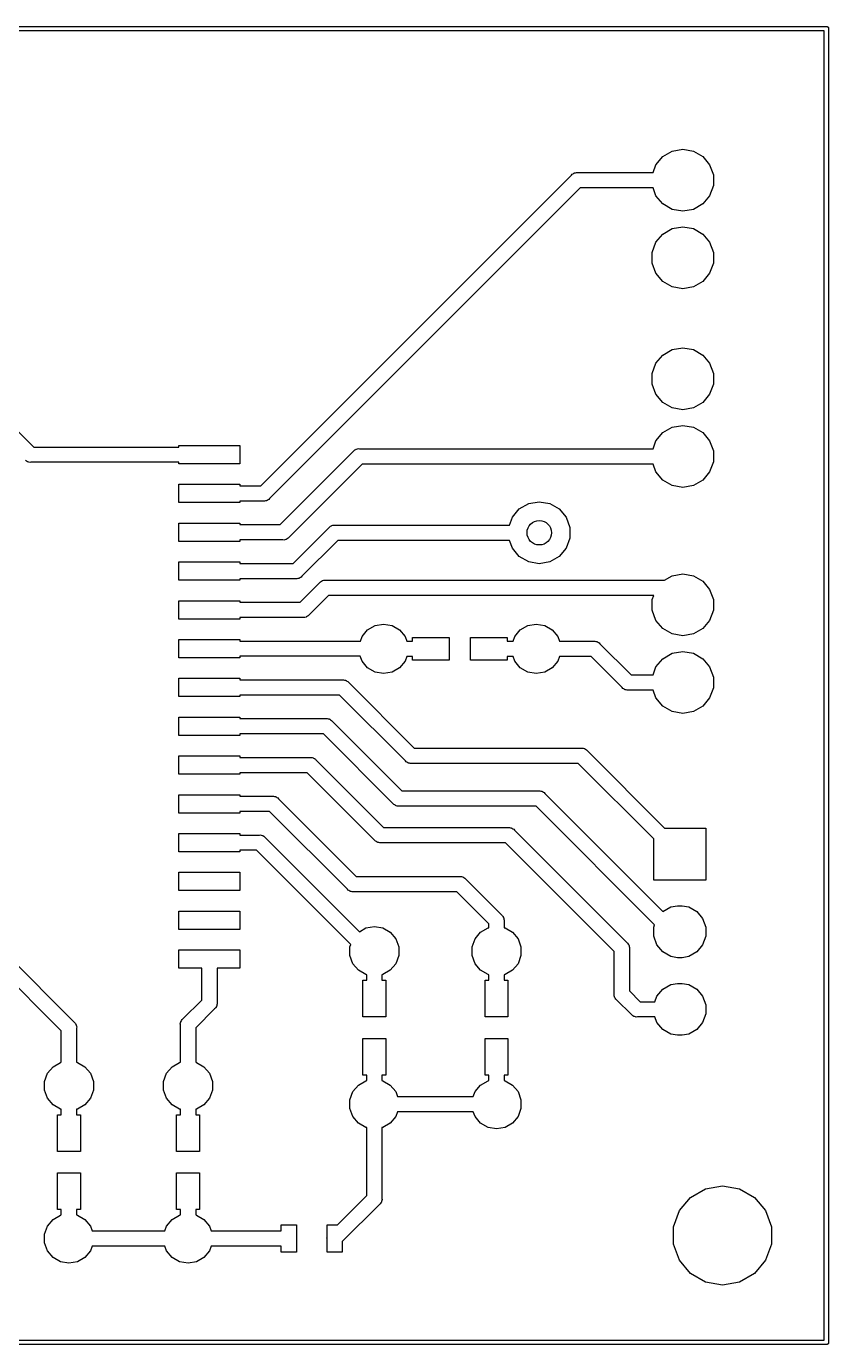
# Model space of a CAD drawing. Extents: x 89.9 to 146.1, y -94.1 to -50.9.
# Drawn here: x 119.81 to 146.07, y -94.08 to -50.92 of the extents above; entities that cross this region are included whole.
import ezdxf

# ---------------------------------------------------------------- set-up
doc = ezdxf.new("R2010")
doc.units = 0
doc.header["$MEASUREMENT"] = 0
doc.layers.add('BLACK', color=7, linetype='CONTINUOUS')

msp = doc.modelspace()

# ---------------------------------------------------------------- linework, layer by layer
at = {"layer": 'BLACK', "linetype": 'CONTINUOUS'}
for p, q in [((89.9934, -50.925), (146.007, -50.925)), ((145.925, -51.075), (90.075, -51.075)), ((145.925, -93.925), (145.925, -51.075)), ((146.007, -50.925), (146.013, -50.925)), ((146.007, -50.925), (146.007, -50.925)), ((146.013, -50.925), (146.019, -50.9273)), ((146.019, -50.9273), (146.026, -50.9284)), ((146.026, -50.9284), (146.032, -50.9318)), ((146.032, -50.9318), (146.038, -50.934)), ((146.038, -50.934), (146.043, -50.9383)), ((146.043, -50.9383), (146.049, -50.9417)), ((146.049, -50.9417), (146.053, -50.9468)), ((146.053, -50.9468), (146.058, -50.951)), ((146.058, -50.951), (146.062, -50.9568)), ((146.062, -50.9568), (146.066, -50.9619)), ((146.066, -50.9619), (146.068, -50.9682)), ((146.068, -50.9682), (146.072, -50.974)), ((146.072, -50.974), (146.073, -50.9805)), ((146.073, -50.9805), (146.075, -50.9868)), ((146.075, -50.9868), (146.075, -50.9934)), ((146.075, -50.9934), (146.075, -50.9934)), ((146.075, -50.9934), (146.075, -94.0066)), ((140.421, -55.4523), (140.647, -55.1821)), ((140.647, -55.1821), (140.953, -55.0058)), ((140.953, -55.0058), (141.3, -54.9446)), ((141.3, -54.9446), (141.647, -55.0058)), ((141.647, -55.0058), (141.953, -55.1821)), ((141.953, -55.1821), (142.179, -55.4523)), ((140.327, -55.71), (140.421, -55.4523)), ((142.179, -55.4523), (142.3, -55.7837)), ((127.481, -65.965), (137.656, -55.7909)), ((137.656, -55.7909), (137.677, -55.7655)), ((137.677, -55.7655), (137.706, -55.749)), ((137.706, -55.749), (137.733, -55.7299)), ((137.733, -55.7299), (137.744, -55.727)), ((137.744, -55.727), (137.753, -55.7215)), ((137.753, -55.7215), (137.786, -55.7157)), ((137.786, -55.7157), (137.818, -55.7071)), ((137.818, -55.7071), (137.851, -55.71)), ((137.851, -55.71), (140.327, -55.71)), ((142.3, -55.7837), (142.3, -56.1363)), ((111.784, -56.4309), (120.049, -64.695)), ((137.944, -56.21), (127.769, -66.3841)), ((140.327, -56.21), (137.944, -56.21)), ((140.421, -56.4677), (140.327, -56.21)), ((140.647, -56.7379), (140.421, -56.4677)), ((142.179, -56.4677), (141.953, -56.7379)), ((142.3, -56.1363), (142.179, -56.4677)), ((140.953, -56.9142), (140.647, -56.7379)), ((141.3, -56.9754), (140.953, -56.9142)), ((141.647, -56.9142), (141.3, -56.9754)), ((141.953, -56.7379), (141.647, -56.9142)), ((140.421, -57.9923), (140.647, -57.7221)), ((140.647, -57.7221), (140.953, -57.5458)), ((140.953, -57.5458), (141.3, -57.4846)), ((141.3, -57.4846), (141.647, -57.5458)), ((141.647, -57.5458), (141.953, -57.7221)), ((141.953, -57.7221), (142.179, -57.9923)), ((140.3, -58.3237), (140.421, -57.9923)), ((142.179, -57.9923), (142.3, -58.3237)), ((140.3, -58.6763), (140.3, -58.3237)), ((140.421, -59.0077), (140.3, -58.6763)), ((142.3, -58.6763), (142.179, -59.0077)), ((142.3, -58.3237), (142.3, -58.6763)), ((140.647, -59.2779), (140.421, -59.0077)), ((142.179, -59.0077), (141.953, -59.2779)), ((140.953, -59.4542), (140.647, -59.2779)), ((141.3, -59.5154), (140.953, -59.4542)), ((141.647, -59.4542), (141.3, -59.5154)), ((141.953, -59.2779), (141.647, -59.4542)), ((140.421, -61.9523), (140.647, -61.6821)), ((140.647, -61.6821), (140.953, -61.5058)), ((140.953, -61.5058), (141.3, -61.4446)), ((141.3, -61.4446), (141.647, -61.5058)), ((141.647, -61.5058), (141.953, -61.6821)), ((141.953, -61.6821), (142.179, -61.9523)), ((140.3, -62.2837), (140.421, -61.9523)), ((142.179, -61.9523), (142.3, -62.2837)), ((140.3, -62.6363), (140.3, -62.2837)), ((142.3, -62.2837), (142.3, -62.6363)), ((140.421, -62.9677), (140.3, -62.6363)), ((140.647, -63.2379), (140.421, -62.9677)), ((142.179, -62.9677), (141.953, -63.2379)), ((142.3, -62.6363), (142.179, -62.9677)), ((140.953, -63.4142), (140.647, -63.2379)), ((141.3, -63.4754), (140.953, -63.4142)), ((141.647, -63.4142), (141.3, -63.4754)), ((141.953, -63.2379), (141.647, -63.4142)), ((140.421, -64.4923), (140.647, -64.2221)), ((140.647, -64.2221), (140.953, -64.0458)), ((140.953, -64.0458), (141.3, -63.9846)), ((141.3, -63.9846), (141.647, -64.0458)), ((141.647, -64.0458), (141.953, -64.2221)), ((141.953, -64.2221), (142.179, -64.4923)), ((120.049, -64.695), (124.8, -64.695)), ((124.8, -64.695), (124.8, -64.645)), ((124.8, -64.645), (126.8, -64.645)), ((126.8, -64.645), (126.8, -65.245)), ((140.327, -64.75), (140.421, -64.4923)), ((142.179, -64.4923), (142.3, -64.8237)), ((119.811, -65.156), (119.782, -65.1395)), ((119.838, -65.1751), (119.811, -65.156)), ((128.111, -67.235), (130.516, -64.8309)), ((130.516, -64.8309), (130.537, -64.8055)), ((130.537, -64.8055), (130.566, -64.789)), ((130.566, -64.789), (130.593, -64.7699)), ((130.593, -64.7699), (130.604, -64.767)), ((130.604, -64.767), (130.613, -64.7615)), ((130.613, -64.7615), (130.646, -64.7557)), ((130.646, -64.7557), (130.678, -64.7471)), ((130.678, -64.7471), (130.711, -64.75)), ((130.711, -64.75), (140.327, -64.75)), ((142.3, -64.8237), (142.3, -65.1763)), ((119.849, -65.178), (119.838, -65.1751)), ((119.858, -65.1835), (119.849, -65.178)), ((119.891, -65.1893), (119.858, -65.1835)), ((119.923, -65.1979), (119.891, -65.1893)), ((119.956, -65.195), (119.923, -65.1979)), ((124.8, -65.195), (119.956, -65.195)), ((124.8, -65.245), (124.8, -65.195)), ((126.8, -65.245), (124.8, -65.245)), ((130.804, -65.25), (128.399, -67.6541)), ((140.327, -65.25), (130.804, -65.25)), ((140.421, -65.5077), (140.327, -65.25)), ((140.647, -65.7779), (140.421, -65.5077)), ((142.179, -65.5077), (141.953, -65.7779)), ((142.3, -65.1763), (142.179, -65.5077)), ((124.8, -66.515), (124.8, -65.915)), ((124.8, -65.915), (126.8, -65.915)), ((126.8, -65.915), (126.8, -65.965)), ((126.8, -65.965), (127.481, -65.965)), ((140.953, -65.9542), (140.647, -65.7779)), ((141.3, -66.0154), (140.953, -65.9542)), ((141.647, -65.9542), (141.3, -66.0154)), ((141.953, -65.7779), (141.647, -65.9542)), ((127.681, -66.448), (127.672, -66.4535)), ((127.692, -66.4451), (127.681, -66.448)), ((127.719, -66.4261), (127.692, -66.4451)), ((127.748, -66.4095), (127.719, -66.4261)), ((127.769, -66.3841), (127.748, -66.4095)), ((126.8, -66.515), (124.8, -66.515)), ((127.574, -66.465), (126.8, -66.465)), ((126.8, -66.465), (126.8, -66.515)), ((127.607, -66.4679), (127.574, -66.465)), ((127.639, -66.4593), (127.607, -66.4679)), ((127.672, -66.4535), (127.639, -66.4593)), ((135.721, -66.9923), (135.947, -66.7221)), ((135.947, -66.7221), (136.253, -66.5458)), ((136.253, -66.5458), (136.6, -66.4846)), ((136.6, -66.4846), (136.947, -66.5458)), ((136.947, -66.5458), (137.253, -66.7221)), ((137.253, -66.7221), (137.479, -66.9923)), ((124.8, -67.785), (124.8, -67.185)), ((124.8, -67.185), (126.8, -67.185)), ((126.8, -67.185), (126.8, -67.235)), ((126.8, -67.235), (128.111, -67.235)), ((129.716, -67.3309), (129.737, -67.3055)), ((129.737, -67.3055), (129.766, -67.289)), ((129.766, -67.289), (129.793, -67.2699)), ((129.793, -67.2699), (129.804, -67.267)), ((129.804, -67.267), (129.813, -67.2615)), ((129.813, -67.2615), (129.846, -67.2557)), ((129.846, -67.2557), (129.878, -67.2471)), ((129.878, -67.2471), (129.911, -67.25)), ((129.911, -67.25), (135.627, -67.25)), ((135.627, -67.25), (135.721, -66.9923)), ((137.479, -66.9923), (137.6, -67.3237)), ((128.204, -67.735), (126.8, -67.735)), ((126.8, -67.735), (126.8, -67.785)), ((128.237, -67.7379), (128.204, -67.735)), ((128.269, -67.7293), (128.237, -67.7379)), ((128.302, -67.7235), (128.269, -67.7293)), ((128.311, -67.718), (128.302, -67.7235)), ((128.322, -67.7151), (128.311, -67.718)), ((128.349, -67.696), (128.322, -67.7151)), ((128.378, -67.6795), (128.349, -67.696)), ((128.399, -67.6541), (128.378, -67.6795)), ((128.541, -68.505), (129.716, -67.3309)), ((137.6, -67.6763), (137.479, -68.0077)), ((137.6, -67.3237), (137.6, -67.6763)), ((126.8, -67.785), (124.8, -67.785)), ((130.004, -67.75), (128.829, -68.9241)), ((135.627, -67.75), (130.004, -67.75)), ((135.721, -68.0077), (135.627, -67.75)), ((135.947, -68.2779), (135.721, -68.0077)), ((137.479, -68.0077), (137.253, -68.2779)), ((124.8, -69.055), (124.8, -68.455)), ((124.8, -68.455), (126.8, -68.455)), ((126.8, -68.455), (126.8, -68.505)), ((126.8, -68.505), (128.541, -68.505)), ((136.253, -68.4542), (135.947, -68.2779)), ((136.6, -68.5154), (136.253, -68.4542)), ((136.947, -68.4542), (136.6, -68.5154)), ((137.253, -68.2779), (136.947, -68.4542)), ((128.634, -69.005), (126.8, -69.005)), ((126.8, -69.005), (126.8, -69.055)), ((128.667, -69.0079), (128.634, -69.005)), ((128.699, -68.9993), (128.667, -69.0079)), ((128.732, -68.9935), (128.699, -68.9993)), ((128.741, -68.988), (128.732, -68.9935)), ((128.752, -68.9851), (128.741, -68.988)), ((128.779, -68.966), (128.752, -68.9851)), ((128.808, -68.9495), (128.779, -68.966)), ((128.829, -68.9241), (128.808, -68.9495)), ((140.703, -69.05), (140.953, -68.9058)), ((140.953, -68.9058), (141.3, -68.8446)), ((141.3, -68.8446), (141.647, -68.9058)), ((141.647, -68.9058), (141.953, -69.0821)), ((126.8, -69.055), (124.8, -69.055)), ((128.771, -69.775), (129.416, -69.1309)), ((129.416, -69.1309), (129.437, -69.1055)), ((129.437, -69.1055), (129.466, -69.089)), ((129.466, -69.089), (129.493, -69.0699)), ((129.493, -69.0699), (129.504, -69.067)), ((129.504, -69.067), (129.513, -69.0615)), ((129.513, -69.0615), (129.546, -69.0557)), ((129.546, -69.0557), (129.578, -69.0471)), ((129.578, -69.0471), (129.611, -69.05)), ((129.611, -69.05), (140.703, -69.05)), ((141.953, -69.0821), (142.179, -69.3523)), ((142.179, -69.3523), (142.3, -69.6837)), ((124.8, -70.325), (124.8, -69.725)), ((124.8, -69.725), (126.8, -69.725)), ((126.8, -69.725), (126.8, -69.775)), ((126.8, -69.775), (128.771, -69.775)), ((129.704, -69.55), (129.059, -70.1941)), ((140.349, -69.55), (129.704, -69.55)), ((140.3, -69.6837), (140.349, -69.55)), ((140.3, -70.0363), (140.3, -69.6837)), ((142.3, -69.6837), (142.3, -70.0363)), ((126.8, -70.325), (124.8, -70.325)), ((128.864, -70.275), (126.8, -70.275)), ((126.8, -70.275), (126.8, -70.325)), ((128.897, -70.2779), (128.864, -70.275)), ((128.929, -70.2693), (128.897, -70.2779)), ((128.962, -70.2635), (128.929, -70.2693)), ((128.971, -70.258), (128.962, -70.2635)), ((128.982, -70.2551), (128.971, -70.258)), ((129.009, -70.236), (128.982, -70.2551)), ((129.038, -70.2195), (129.009, -70.236)), ((129.059, -70.1941), (129.038, -70.2195)), ((140.421, -70.3677), (140.3, -70.0363)), ((142.3, -70.0363), (142.179, -70.3677)), ((130.796, -70.8938), (130.978, -70.6777)), ((130.978, -70.6777), (131.222, -70.5366)), ((131.222, -70.5366), (131.5, -70.4877)), ((131.5, -70.4877), (131.778, -70.5366)), ((131.778, -70.5366), (132.022, -70.6777)), ((132.022, -70.6777), (132.204, -70.8938)), ((135.796, -70.8938), (135.978, -70.6777)), ((135.978, -70.6777), (136.222, -70.5366)), ((136.222, -70.5366), (136.5, -70.4877)), ((136.5, -70.4877), (136.778, -70.5366)), ((136.778, -70.5366), (137.022, -70.6777)), ((137.022, -70.6777), (137.204, -70.8938)), ((140.647, -70.6379), (140.421, -70.3677)), ((140.953, -70.8142), (140.647, -70.6379)), ((141.953, -70.6379), (141.647, -70.8142)), ((142.179, -70.3677), (141.953, -70.6379)), ((124.8, -71.595), (124.8, -70.995)), ((124.8, -70.995), (126.8, -70.995)), ((126.8, -70.995), (126.8, -71.045)), ((126.8, -71.045), (130.741, -71.045)), ((130.741, -71.045), (130.796, -70.8938)), ((132.204, -70.8938), (132.26, -71.05)), ((132.26, -71.05), (132.45, -71.05)), ((132.45, -71.05), (132.45, -70.925)), ((132.45, -70.925), (133.65, -70.925)), ((133.65, -70.925), (133.65, -71.675)), ((134.35, -71.675), (134.35, -70.925)), ((134.35, -70.925), (135.55, -70.925)), ((135.55, -70.925), (135.55, -71.05)), ((135.55, -71.05), (135.74, -71.05)), ((135.74, -71.05), (135.796, -70.8938)), ((137.204, -70.8938), (137.26, -71.05)), ((137.26, -71.05), (138.389, -71.05)), ((138.389, -71.05), (138.422, -71.0471)), ((138.422, -71.0471), (138.454, -71.0557)), ((138.454, -71.0557), (138.487, -71.0615)), ((138.487, -71.0615), (138.496, -71.067)), ((138.496, -71.067), (138.507, -71.0699)), ((138.507, -71.0699), (138.534, -71.0889)), ((138.534, -71.0889), (138.563, -71.1055)), ((138.563, -71.1055), (138.584, -71.1309)), ((138.584, -71.1309), (139.604, -72.15)), ((141.3, -70.8754), (140.953, -70.8142)), ((141.647, -70.8142), (141.3, -70.8754)), ((126.8, -71.595), (124.8, -71.595)), ((130.738, -71.545), (126.8, -71.545)), ((126.8, -71.545), (126.8, -71.595)), ((130.796, -71.7062), (130.738, -71.545)), ((132.26, -71.55), (132.204, -71.7062)), ((132.45, -71.55), (132.26, -71.55)), ((132.45, -71.675), (132.45, -71.55)), ((135.74, -71.55), (135.55, -71.55)), ((135.55, -71.55), (135.55, -71.675)), ((135.796, -71.7062), (135.74, -71.55)), ((137.26, -71.55), (137.204, -71.7062)), ((138.296, -71.55), (137.26, -71.55)), ((139.316, -72.5691), (138.296, -71.55)), ((140.421, -71.8923), (140.647, -71.6221)), ((140.647, -71.6221), (140.953, -71.4458)), ((140.953, -71.4458), (141.3, -71.3846)), ((141.3, -71.3846), (141.647, -71.4458)), ((141.647, -71.4458), (141.953, -71.6221)), ((141.953, -71.6221), (142.179, -71.8923)), ((130.978, -71.9223), (130.796, -71.7062)), ((131.222, -72.0634), (130.978, -71.9223)), ((132.022, -71.9223), (131.778, -72.0634)), ((132.204, -71.7062), (132.022, -71.9223)), ((133.65, -71.675), (132.45, -71.675)), ((135.55, -71.675), (134.35, -71.675)), ((135.978, -71.9223), (135.796, -71.7062)), ((136.222, -72.0634), (135.978, -71.9223)), ((137.022, -71.9223), (136.778, -72.0634)), ((137.204, -71.7062), (137.022, -71.9223)), ((140.327, -72.15), (140.421, -71.8923)), ((142.179, -71.8923), (142.3, -72.2237)), ((124.8, -72.865), (124.8, -72.265)), ((124.8, -72.265), (126.8, -72.265)), ((126.8, -72.265), (126.8, -72.315)), ((126.8, -72.315), (130.154, -72.315)), ((130.154, -72.315), (130.187, -72.3121)), ((130.187, -72.3121), (130.219, -72.3207)), ((130.219, -72.3207), (130.252, -72.3265)), ((130.252, -72.3265), (130.261, -72.332)), ((130.261, -72.332), (130.272, -72.3349)), ((130.272, -72.3349), (130.299, -72.3539)), ((130.299, -72.3539), (130.328, -72.3705)), ((130.328, -72.3705), (130.349, -72.3959)), ((130.349, -72.3959), (132.504, -74.55)), ((131.5, -72.1123), (131.222, -72.0634)), ((131.778, -72.0634), (131.5, -72.1123)), ((136.5, -72.1123), (136.222, -72.0634)), ((136.778, -72.0634), (136.5, -72.1123)), ((139.604, -72.15), (140.327, -72.15)), ((142.3, -72.2237), (142.3, -72.5763)), ((126.8, -72.865), (124.8, -72.865)), ((130.061, -72.815), (126.8, -72.815)), ((126.8, -72.815), (126.8, -72.865)), ((132.216, -74.9691), (130.061, -72.815)), ((139.337, -72.5945), (139.316, -72.5691)), ((139.366, -72.611), (139.337, -72.5945)), ((139.393, -72.6301), (139.366, -72.611)), ((139.404, -72.633), (139.393, -72.6301)), ((139.413, -72.6385), (139.404, -72.633)), ((139.446, -72.6443), (139.413, -72.6385)), ((139.478, -72.6529), (139.446, -72.6443)), ((139.511, -72.65), (139.478, -72.6529)), ((140.327, -72.65), (139.511, -72.65)), ((140.421, -72.9077), (140.327, -72.65)), ((140.647, -73.1779), (140.421, -72.9077)), ((142.179, -72.9077), (141.953, -73.1779)), ((142.3, -72.5763), (142.179, -72.9077)), ((140.953, -73.3542), (140.647, -73.1779)), ((141.3, -73.4154), (140.953, -73.3542)), ((141.647, -73.3542), (141.3, -73.4154)), ((141.953, -73.1779), (141.647, -73.3542)), ((124.8, -74.135), (124.8, -73.535)), ((124.8, -73.535), (126.8, -73.535)), ((126.8, -73.535), (126.8, -73.585)), ((126.8, -73.585), (129.624, -73.585)), ((129.624, -73.585), (129.657, -73.5821)), ((129.657, -73.5821), (129.689, -73.5907)), ((129.689, -73.5907), (129.722, -73.5965)), ((129.722, -73.5965), (129.731, -73.602)), ((129.731, -73.602), (129.742, -73.6049)), ((129.742, -73.6049), (129.769, -73.6239)), ((129.769, -73.6239), (129.798, -73.6405)), ((129.798, -73.6405), (129.819, -73.6659)), ((129.819, -73.6659), (132.104, -75.95)), ((126.8, -74.135), (124.8, -74.135)), ((129.531, -74.085), (126.8, -74.085)), ((126.8, -74.085), (126.8, -74.135)), ((131.816, -76.3691), (129.531, -74.085)), ((132.504, -74.55), (137.969, -74.55)), ((137.969, -74.55), (138.002, -74.5471)), ((138.002, -74.5471), (138.034, -74.5557)), ((138.034, -74.5557), (138.067, -74.5615)), ((138.067, -74.5615), (138.076, -74.567)), ((138.076, -74.567), (138.087, -74.5699)), ((138.087, -74.5699), (138.114, -74.5889)), ((138.114, -74.5889), (138.143, -74.6055)), ((138.143, -74.6055), (138.164, -74.6309)), ((138.164, -74.6309), (140.704, -77.17)), ((124.8, -75.405), (124.8, -74.805)), ((124.8, -74.805), (126.8, -74.805)), ((126.8, -74.805), (126.8, -74.855)), ((126.8, -74.855), (129.094, -74.855)), ((129.094, -74.855), (129.127, -74.8521)), ((129.127, -74.8521), (129.159, -74.8607)), ((129.159, -74.8607), (129.192, -74.8665)), ((129.192, -74.8665), (129.201, -74.872)), ((129.201, -74.872), (129.212, -74.8749)), ((129.212, -74.8749), (129.239, -74.8939)), ((129.239, -74.8939), (129.268, -74.9105)), ((129.268, -74.9105), (129.289, -74.9359)), ((129.289, -74.9359), (131.504, -77.15)), ((132.237, -74.9945), (132.216, -74.9691)), ((132.266, -75.011), (132.237, -74.9945)), ((132.293, -75.0301), (132.266, -75.011)), ((132.304, -75.033), (132.293, -75.0301)), ((132.313, -75.0385), (132.304, -75.033)), ((132.346, -75.0443), (132.313, -75.0385)), ((132.378, -75.0529), (132.346, -75.0443)), ((132.411, -75.05), (132.378, -75.0529)), ((137.876, -75.05), (132.411, -75.05)), ((140.35, -77.5236), (137.876, -75.05)), ((126.8, -75.405), (124.8, -75.405)), ((129.001, -75.355), (126.8, -75.355)), ((126.8, -75.355), (126.8, -75.405)), ((131.216, -77.5691), (129.001, -75.355)), ((124.8, -76.675), (124.8, -76.075)), ((124.8, -76.075), (126.8, -76.075)), ((126.8, -76.075), (126.8, -76.125)), ((126.8, -76.125), (127.864, -76.125)), ((127.864, -76.125), (127.897, -76.1221)), ((127.897, -76.1221), (127.929, -76.1307)), ((127.929, -76.1307), (127.962, -76.1365)), ((127.962, -76.1365), (127.971, -76.142)), ((127.971, -76.142), (127.982, -76.1449)), ((127.982, -76.1449), (128.009, -76.1639)), ((128.009, -76.1639), (128.038, -76.1805)), ((128.038, -76.1805), (128.059, -76.2059)), ((128.059, -76.2059), (130.604, -78.75)), ((131.837, -76.3945), (131.816, -76.3691)), ((132.104, -75.95), (136.589, -75.95)), ((136.589, -75.95), (136.622, -75.9471)), ((136.622, -75.9471), (136.654, -75.9557)), ((136.654, -75.9557), (136.687, -75.9615)), ((136.687, -75.9615), (136.696, -75.967)), ((136.696, -75.967), (136.707, -75.9699)), ((136.707, -75.9699), (136.734, -75.989)), ((136.734, -75.989), (136.763, -76.0055)), ((136.763, -76.0055), (136.784, -76.0309)), ((136.784, -76.0309), (140.65, -79.8962)), ((126.8, -76.675), (124.8, -76.675)), ((127.771, -76.625), (126.8, -76.625)), ((126.8, -76.625), (126.8, -76.675)), ((130.316, -79.1691), (127.771, -76.625)), ((131.866, -76.411), (131.837, -76.3945)), ((131.893, -76.4301), (131.866, -76.411)), ((131.904, -76.433), (131.893, -76.4301)), ((131.913, -76.4385), (131.904, -76.433)), ((131.946, -76.4443), (131.913, -76.4385)), ((131.978, -76.4529), (131.946, -76.4443)), ((132.011, -76.45), (131.978, -76.4529)), ((136.496, -76.45), (132.011, -76.45)), ((140.378, -80.332), (136.496, -76.45)), ((131.504, -77.15), (135.589, -77.15)), ((135.589, -77.15), (135.622, -77.1471)), ((135.622, -77.1471), (135.654, -77.1557)), ((135.654, -77.1557), (135.687, -77.1615)), ((135.687, -77.1615), (135.696, -77.167)), ((135.696, -77.167), (135.707, -77.1699)), ((135.707, -77.1699), (135.734, -77.1889)), ((135.734, -77.1889), (135.763, -77.2055)), ((135.763, -77.2055), (135.784, -77.2309)), ((135.784, -77.2309), (139.469, -80.9155)), ((140.704, -77.17), (142.05, -77.17)), ((142.05, -77.17), (142.05, -78.87)), ((124.8, -77.945), (124.8, -77.345)), ((124.8, -77.345), (126.8, -77.345)), ((126.8, -77.345), (126.8, -77.395)), ((126.8, -77.395), (127.434, -77.395)), ((127.434, -77.395), (127.467, -77.3921)), ((127.467, -77.3921), (127.499, -77.4007)), ((127.499, -77.4007), (127.532, -77.4065)), ((127.532, -77.4065), (127.541, -77.412)), ((127.541, -77.412), (127.552, -77.4149)), ((127.552, -77.4149), (127.579, -77.4339)), ((127.579, -77.4339), (127.608, -77.4505)), ((127.608, -77.4505), (127.629, -77.4759)), ((127.629, -77.4759), (130.712, -80.5582)), ((131.237, -77.5945), (131.216, -77.5691)), ((131.266, -77.611), (131.237, -77.5945)), ((131.293, -77.6301), (131.266, -77.611)), ((131.304, -77.633), (131.293, -77.6301)), ((131.313, -77.6385), (131.304, -77.633)), ((131.346, -77.6443), (131.313, -77.6385)), ((131.378, -77.6529), (131.346, -77.6443)), ((131.411, -77.65), (131.378, -77.6529)), ((135.496, -77.65), (131.411, -77.65)), ((139.05, -81.2036), (135.496, -77.65)), ((140.35, -78.87), (140.35, -77.5236)), ((126.8, -77.945), (124.8, -77.945)), ((127.341, -77.895), (126.8, -77.895)), ((126.8, -77.895), (126.8, -77.945)), ((130.428, -80.9817), (127.341, -77.895)), ((124.8, -79.215), (124.8, -78.615)), ((124.8, -78.615), (126.8, -78.615)), ((126.8, -78.615), (126.8, -79.215)), ((130.604, -78.75), (133.989, -78.75)), ((133.989, -78.75), (134.022, -78.7471)), ((134.022, -78.7471), (134.054, -78.7557)), ((134.054, -78.7557), (134.087, -78.7615)), ((134.087, -78.7615), (134.096, -78.767)), ((134.096, -78.767), (134.107, -78.7699)), ((134.107, -78.7699), (134.134, -78.7889)), ((134.134, -78.7889), (134.163, -78.8055)), ((134.163, -78.8055), (134.184, -78.8309)), ((134.184, -78.8309), (135.369, -80.0155)), ((142.05, -78.87), (140.35, -78.87)), ((126.8, -79.215), (124.8, -79.215)), ((130.337, -79.1945), (130.316, -79.1691)), ((130.366, -79.211), (130.337, -79.1945)), ((130.393, -79.2301), (130.366, -79.211)), ((130.404, -79.233), (130.393, -79.2301)), ((130.413, -79.2385), (130.404, -79.233)), ((130.446, -79.2443), (130.413, -79.2385)), ((130.478, -79.2529), (130.446, -79.2443)), ((130.511, -79.25), (130.478, -79.2529)), ((133.896, -79.25), (130.511, -79.25)), ((134.95, -80.3036), (133.896, -79.25)), ((140.65, -79.8962), (140.905, -79.7489)), ((140.905, -79.7489), (141.126, -79.71)), ((141.126, -79.71), (141.274, -79.71)), ((141.274, -79.71), (141.495, -79.7489)), ((141.495, -79.7489), (141.755, -79.8988)), ((124.8, -80.485), (124.8, -79.885)), ((124.8, -79.885), (126.8, -79.885)), ((126.8, -79.885), (126.8, -80.485)), ((135.369, -80.0155), (135.394, -80.0368)), ((135.394, -80.0368), (135.411, -80.0655)), ((135.411, -80.0655), (135.43, -80.0927)), ((135.43, -80.0927), (135.433, -80.1035)), ((135.433, -80.1035), (135.439, -80.1132)), ((135.439, -80.1132), (135.444, -80.1458)), ((135.444, -80.1458), (135.453, -80.1779)), ((135.453, -80.1779), (135.45, -80.2109)), ((135.45, -80.2109), (135.45, -80.4317)), ((141.755, -79.8988), (141.947, -80.1284)), ((141.947, -80.1284), (142.05, -80.4101)), ((126.8, -80.485), (124.8, -80.485)), ((130.712, -80.5582), (130.922, -80.4366)), ((130.922, -80.4366), (131.2, -80.3877)), ((131.2, -80.3877), (131.478, -80.4366)), ((131.478, -80.4366), (131.722, -80.5777)), ((131.722, -80.5777), (131.904, -80.7938)), ((134.496, -80.7938), (134.678, -80.5777)), ((134.678, -80.5777), (134.922, -80.4366)), ((134.922, -80.4366), (134.95, -80.4317)), ((134.95, -80.4317), (134.95, -80.3036)), ((135.45, -80.4317), (135.478, -80.4366)), ((135.478, -80.4366), (135.722, -80.5777)), ((135.722, -80.5777), (135.904, -80.7938)), ((140.35, -80.4101), (140.378, -80.332)), ((140.35, -80.7099), (140.35, -80.4101)), ((142.05, -80.4101), (142.05, -80.7099)), ((130.4, -81.0589), (130.428, -80.9817)), ((130.4, -81.3411), (130.4, -81.0589)), ((131.904, -80.7938), (132, -81.0589)), ((132, -81.0589), (132, -81.3411)), ((134.4, -81.0589), (134.496, -80.7938)), ((134.4, -81.3411), (134.4, -81.0589)), ((135.904, -80.7938), (136, -81.0589)), ((136, -81.0589), (136, -81.3411)), ((139.469, -80.9155), (139.494, -80.9368)), ((139.494, -80.9368), (139.511, -80.9655)), ((139.511, -80.9655), (139.53, -80.9927)), ((139.53, -80.9927), (139.533, -81.0035)), ((139.533, -81.0035), (139.539, -81.0132)), ((139.539, -81.0132), (139.544, -81.0458)), ((139.544, -81.0458), (139.553, -81.0779)), ((139.553, -81.0779), (139.55, -81.1109)), ((139.55, -81.1109), (139.55, -82.4964)), ((140.453, -80.9916), (140.35, -80.7099)), ((140.645, -81.2212), (140.453, -80.9916)), ((141.947, -80.9916), (141.755, -81.2212)), ((142.05, -80.7099), (141.947, -80.9916)), ((119.139, -81.2859), (121.369, -83.5155)), ((124.8, -81.755), (124.8, -81.155)), ((124.8, -81.155), (126.8, -81.155)), ((126.8, -81.155), (126.8, -81.755)), ((130.496, -81.6062), (130.4, -81.3411)), ((132, -81.3411), (131.904, -81.6062)), ((134.496, -81.6062), (134.4, -81.3411)), ((136, -81.3411), (135.904, -81.6062)), ((139.05, -82.5891), (139.05, -81.2036)), ((140.905, -81.3711), (140.645, -81.2212)), ((141.126, -81.41), (140.905, -81.3711)), ((141.274, -81.41), (141.126, -81.41)), ((141.495, -81.3711), (141.274, -81.41)), ((141.755, -81.2212), (141.495, -81.3711)), ((120.95, -83.8036), (118.851, -81.705)), ((125.55, -81.755), (124.8, -81.755)), ((125.55, -82.7964), (125.55, -81.755)), ((126.8, -81.755), (126.05, -81.755)), ((126.05, -81.755), (126.05, -82.8891)), ((130.678, -81.8223), (130.496, -81.6062)), ((130.922, -81.9634), (130.678, -81.8223)), ((130.95, -81.9683), (130.922, -81.9634)), ((130.95, -82.15), (130.95, -81.9683)), ((131.478, -81.9634), (131.45, -81.9683)), ((131.45, -81.9683), (131.45, -82.15)), ((131.722, -81.8223), (131.478, -81.9634)), ((131.904, -81.6062), (131.722, -81.8223)), ((134.678, -81.8223), (134.496, -81.6062)), ((134.922, -81.9634), (134.678, -81.8223)), ((134.95, -81.9683), (134.922, -81.9634)), ((134.95, -82.15), (134.95, -81.9683)), ((135.478, -81.9634), (135.45, -81.9683)), ((135.45, -81.9683), (135.45, -82.15)), ((135.722, -81.8223), (135.478, -81.9634)), ((135.904, -81.6062), (135.722, -81.8223)), ((130.825, -83.35), (130.825, -82.15)), ((130.825, -82.15), (130.95, -82.15)), ((131.45, -82.15), (131.575, -82.15)), ((131.575, -82.15), (131.575, -83.35)), ((134.825, -83.35), (134.825, -82.15)), ((134.825, -82.15), (134.95, -82.15)), ((135.45, -82.15), (135.575, -82.15)), ((135.575, -82.15), (135.575, -83.35)), ((140.645, -82.4388), (140.905, -82.2889)), ((140.905, -82.2889), (141.126, -82.25)), ((141.126, -82.25), (141.274, -82.25)), ((141.274, -82.25), (141.495, -82.2889)), ((141.495, -82.2889), (141.755, -82.4388)), ((124.931, -83.4155), (125.55, -82.7964)), ((139.047, -82.6221), (139.05, -82.5891)), ((139.056, -82.6542), (139.047, -82.6221)), ((139.061, -82.6868), (139.056, -82.6542)), ((139.067, -82.6965), (139.061, -82.6868)), ((139.07, -82.7073), (139.067, -82.6965)), ((139.089, -82.7345), (139.07, -82.7073)), ((139.106, -82.7632), (139.089, -82.7345)), ((139.131, -82.7845), (139.106, -82.7632)), ((139.616, -83.2691), (139.131, -82.7845)), ((139.55, -82.4964), (139.904, -82.85)), ((140.386, -82.85), (140.453, -82.6684)), ((140.453, -82.6684), (140.645, -82.4388)), ((141.755, -82.4388), (141.947, -82.6684)), ((141.947, -82.6684), (142.05, -82.9501)), ((125.969, -83.0845), (125.35, -83.7036)), ((125.994, -83.0632), (125.969, -83.0845)), ((126.011, -83.0345), (125.994, -83.0632)), ((126.03, -83.0073), (126.011, -83.0345)), ((126.033, -82.9965), (126.03, -83.0073)), ((126.039, -82.9868), (126.033, -82.9965)), ((126.044, -82.9542), (126.039, -82.9868)), ((126.053, -82.9221), (126.044, -82.9542)), ((126.05, -82.8891), (126.053, -82.9221)), ((139.637, -83.2945), (139.616, -83.2691)), ((139.904, -82.85), (140.386, -82.85)), ((142.05, -83.2499), (141.947, -83.5316)), ((142.05, -82.9501), (142.05, -83.2499)), ((121.369, -83.5155), (121.394, -83.5368)), ((121.394, -83.5368), (121.411, -83.5655)), ((121.411, -83.5655), (121.43, -83.5927)), ((121.43, -83.5927), (121.433, -83.6035)), ((121.433, -83.6035), (121.439, -83.6132)), ((121.439, -83.6132), (121.444, -83.6458)), ((121.444, -83.6458), (121.453, -83.6779)), ((121.453, -83.6779), (121.45, -83.7109)), ((121.45, -83.7109), (121.45, -84.8317)), ((124.847, -83.5779), (124.856, -83.5458)), ((124.85, -83.6109), (124.847, -83.5779)), ((124.85, -84.8317), (124.85, -83.6109)), ((124.856, -83.5458), (124.861, -83.5132)), ((124.861, -83.5132), (124.867, -83.5035)), ((124.867, -83.5035), (124.87, -83.4927)), ((124.87, -83.4927), (124.889, -83.4655)), ((124.889, -83.4655), (124.906, -83.4368)), ((124.906, -83.4368), (124.931, -83.4155)), ((125.35, -83.7036), (125.35, -84.8317)), ((131.575, -83.35), (130.825, -83.35)), ((135.575, -83.35), (134.825, -83.35)), ((139.666, -83.311), (139.637, -83.2945)), ((139.693, -83.3301), (139.666, -83.311)), ((139.704, -83.333), (139.693, -83.3301)), ((139.713, -83.3385), (139.704, -83.333)), ((139.746, -83.3443), (139.713, -83.3385)), ((139.778, -83.3529), (139.746, -83.3443)), ((139.811, -83.35), (139.778, -83.3529)), ((140.386, -83.35), (139.811, -83.35)), ((140.453, -83.5316), (140.386, -83.35)), ((140.645, -83.7612), (140.453, -83.5316)), ((141.947, -83.5316), (141.755, -83.7612)), ((120.95, -84.8317), (120.95, -83.8036)), ((130.825, -85.25), (130.825, -84.05)), ((130.825, -84.05), (131.575, -84.05)), ((131.575, -84.05), (131.575, -85.25)), ((134.825, -85.25), (134.825, -84.05)), ((134.825, -84.05), (135.575, -84.05)), ((135.575, -84.05), (135.575, -85.25)), ((140.905, -83.9111), (140.645, -83.7612)), ((141.126, -83.95), (140.905, -83.9111)), ((141.274, -83.95), (141.126, -83.95)), ((141.495, -83.9111), (141.274, -83.95)), ((141.755, -83.7612), (141.495, -83.9111)), ((120.496, -85.1938), (120.678, -84.9777)), ((120.678, -84.9777), (120.922, -84.8366)), ((120.922, -84.8366), (120.95, -84.8317)), ((121.45, -84.8317), (121.478, -84.8366)), ((121.478, -84.8366), (121.722, -84.9777)), ((121.722, -84.9777), (121.904, -85.1938)), ((124.396, -85.1938), (124.578, -84.9777)), ((124.578, -84.9777), (124.822, -84.8366)), ((124.822, -84.8366), (124.85, -84.8317)), ((125.35, -84.8317), (125.378, -84.8366)), ((125.378, -84.8366), (125.622, -84.9777)), ((125.622, -84.9777), (125.804, -85.1938)), ((120.4, -85.4589), (120.496, -85.1938)), ((121.904, -85.1938), (122, -85.4589)), ((124.3, -85.4589), (124.396, -85.1938)), ((125.804, -85.1938), (125.9, -85.4589)), ((130.678, -85.5777), (130.922, -85.4366)), ((130.95, -85.25), (130.825, -85.25)), ((130.922, -85.4366), (130.95, -85.4317)), ((130.95, -85.4317), (130.95, -85.25)), ((131.575, -85.25), (131.45, -85.25)), ((131.45, -85.25), (131.45, -85.4317)), ((131.45, -85.4317), (131.478, -85.4366)), ((131.478, -85.4366), (131.722, -85.5777)), ((134.678, -85.5777), (134.922, -85.4366)), ((134.95, -85.25), (134.825, -85.25)), ((134.922, -85.4366), (134.95, -85.4317)), ((134.95, -85.4317), (134.95, -85.25)), ((135.575, -85.25), (135.45, -85.25)), ((135.45, -85.25), (135.45, -85.4317)), ((135.45, -85.4317), (135.478, -85.4366)), ((135.478, -85.4366), (135.722, -85.5777)), ((120.4, -85.7411), (120.4, -85.4589)), ((120.496, -86.0062), (120.4, -85.7411)), ((122, -85.7411), (121.904, -86.0062)), ((122, -85.4589), (122, -85.7411)), ((124.3, -85.7411), (124.3, -85.4589)), ((124.396, -86.0062), (124.3, -85.7411)), ((125.9, -85.7411), (125.804, -86.0062)), ((125.9, -85.4589), (125.9, -85.7411)), ((130.4, -86.0589), (130.496, -85.7938)), ((130.496, -85.7938), (130.678, -85.5777)), ((131.722, -85.5777), (131.904, -85.7938)), ((131.904, -85.7938), (131.96, -85.95)), ((134.44, -85.95), (134.496, -85.7938)), ((134.496, -85.7938), (134.678, -85.5777)), ((135.722, -85.5777), (135.904, -85.7938)), ((135.904, -85.7938), (136, -86.0589)), ((120.678, -86.2223), (120.496, -86.0062)), ((120.922, -86.3634), (120.678, -86.2223)), ((121.722, -86.2223), (121.478, -86.3634)), ((121.904, -86.0062), (121.722, -86.2223)), ((124.578, -86.2223), (124.396, -86.0062)), ((124.822, -86.3634), (124.578, -86.2223)), ((125.622, -86.2223), (125.378, -86.3634)), ((125.804, -86.0062), (125.622, -86.2223)), ((130.4, -86.3411), (130.4, -86.0589)), ((131.96, -85.95), (134.44, -85.95)), ((136, -86.0589), (136, -86.3411)), ((120.825, -87.75), (120.825, -86.55)), ((120.825, -86.55), (120.95, -86.55)), ((120.95, -86.3683), (120.922, -86.3634)), ((120.95, -86.55), (120.95, -86.3683)), ((121.478, -86.3634), (121.45, -86.3683)), ((121.45, -86.3683), (121.45, -86.55)), ((121.45, -86.55), (121.575, -86.55)), ((121.575, -86.55), (121.575, -87.75)), ((124.725, -87.75), (124.725, -86.55)), ((124.725, -86.55), (124.85, -86.55)), ((124.85, -86.3683), (124.822, -86.3634)), ((124.85, -86.55), (124.85, -86.3683)), ((125.378, -86.3634), (125.35, -86.3683)), ((125.35, -86.3683), (125.35, -86.55)), ((125.35, -86.55), (125.475, -86.55)), ((125.475, -86.55), (125.475, -87.75)), ((130.496, -86.6062), (130.4, -86.3411)), ((130.678, -86.8223), (130.496, -86.6062)), ((131.904, -86.6062), (131.722, -86.8223)), ((131.96, -86.45), (131.904, -86.6062)), ((134.44, -86.45), (131.96, -86.45)), ((134.496, -86.6062), (134.44, -86.45)), ((134.678, -86.8223), (134.496, -86.6062)), ((135.904, -86.6062), (135.722, -86.8223)), ((136, -86.3411), (135.904, -86.6062)), ((130.922, -86.9634), (130.678, -86.8223)), ((130.95, -86.9683), (130.922, -86.9634)), ((130.95, -89.1964), (130.95, -86.9683)), ((131.478, -86.9634), (131.45, -86.9683)), ((131.45, -86.9683), (131.45, -89.2891)), ((131.722, -86.8223), (131.478, -86.9634)), ((134.922, -86.9634), (134.678, -86.8223)), ((135.2, -87.0123), (134.922, -86.9634)), ((135.478, -86.9634), (135.2, -87.0123)), ((135.722, -86.8223), (135.478, -86.9634)), ((121.575, -87.75), (120.825, -87.75)), ((125.475, -87.75), (124.725, -87.75)), ((120.825, -89.65), (120.825, -88.45)), ((120.825, -88.45), (121.575, -88.45)), ((121.575, -88.45), (121.575, -89.65)), ((124.725, -89.65), (124.725, -88.45)), ((124.725, -88.45), (125.475, -88.45)), ((125.475, -88.45), (125.475, -89.65)), ((142.044, -88.9733), (142.6, -88.8753)), ((142.6, -88.8753), (143.156, -88.9733)), ((129.996, -90.15), (130.95, -89.1964)), ((131.45, -89.2891), (131.453, -89.3221)), ((141.193, -89.6877), (141.556, -89.2554)), ((141.556, -89.2554), (142.044, -88.9733)), ((143.156, -88.9733), (143.644, -89.2554)), ((143.644, -89.2554), (144.007, -89.6877)), ((120.95, -89.65), (120.825, -89.65)), ((120.95, -89.8317), (120.95, -89.65)), ((121.575, -89.65), (121.45, -89.65)), ((121.45, -89.65), (121.45, -89.8317)), ((124.85, -89.65), (124.725, -89.65)), ((124.85, -89.8317), (124.85, -89.65)), ((125.475, -89.65), (125.35, -89.65)), ((125.35, -89.65), (125.35, -89.8317)), ((131.369, -89.4845), (130.15, -90.7036)), ((131.394, -89.4632), (131.369, -89.4845)), ((131.411, -89.4345), (131.394, -89.4632)), ((131.43, -89.4073), (131.411, -89.4345)), ((131.433, -89.3965), (131.43, -89.4073)), ((131.439, -89.3868), (131.433, -89.3965)), ((131.444, -89.3542), (131.439, -89.3868)), ((131.453, -89.3221), (131.444, -89.3542)), ((141, -90.2179), (141.193, -89.6877)), ((144.007, -89.6877), (144.2, -90.2179)), ((120.496, -90.1938), (120.678, -89.9777)), ((120.678, -89.9777), (120.922, -89.8366)), ((120.922, -89.8366), (120.95, -89.8317)), ((121.45, -89.8317), (121.478, -89.8366)), ((121.478, -89.8366), (121.722, -89.9777)), ((121.722, -89.9777), (121.904, -90.1938)), ((124.396, -90.1938), (124.578, -89.9777)), ((124.578, -89.9777), (124.822, -89.8366)), ((124.822, -89.8366), (124.85, -89.8317)), ((125.35, -89.8317), (125.378, -89.8366)), ((125.378, -89.8366), (125.622, -89.9777)), ((125.622, -89.9777), (125.804, -90.1938)), ((128.15, -90.35), (128.15, -90.15)), ((128.15, -90.15), (128.65, -90.15)), ((128.65, -90.15), (128.65, -91.05)), ((129.65, -90.5671), (129.65, -90.15)), ((129.65, -90.15), (129.996, -90.15)), ((120.4, -90.4589), (120.496, -90.1938)), ((120.4, -90.7411), (120.4, -90.4589)), ((121.904, -90.1938), (121.96, -90.35)), ((121.96, -90.35), (124.34, -90.35)), ((124.34, -90.35), (124.396, -90.1938)), ((125.804, -90.1938), (125.86, -90.35)), ((125.86, -90.35), (128.15, -90.35)), ((129.647, -90.5779), (129.65, -90.5671)), ((129.65, -90.6109), (129.647, -90.5779)), ((129.65, -91.05), (129.65, -90.6109)), ((141, -90.7821), (141, -90.2179)), ((144.2, -90.2179), (144.2, -90.7821)), ((120.496, -91.0062), (120.4, -90.7411)), ((120.678, -91.2223), (120.496, -91.0062)), ((121.904, -91.0062), (121.722, -91.2223)), ((121.96, -90.85), (121.904, -91.0062)), ((124.34, -90.85), (121.96, -90.85)), ((124.396, -91.0062), (124.34, -90.85)), ((124.578, -91.2223), (124.396, -91.0062)), ((125.804, -91.0062), (125.622, -91.2223)), ((125.86, -90.85), (125.804, -91.0062)), ((128.15, -90.85), (125.86, -90.85)), ((128.15, -91.05), (128.15, -90.85)), ((130.15, -90.7036), (130.15, -91.05)), ((141.193, -91.3123), (141, -90.7821)), ((144.2, -90.7821), (144.007, -91.3123)), ((120.922, -91.3634), (120.678, -91.2223)), ((121.2, -91.4123), (120.922, -91.3634)), ((121.478, -91.3634), (121.2, -91.4123)), ((121.722, -91.2223), (121.478, -91.3634)), ((124.822, -91.3634), (124.578, -91.2223)), ((125.1, -91.4123), (124.822, -91.3634)), ((125.378, -91.3634), (125.1, -91.4123)), ((125.622, -91.2223), (125.378, -91.3634)), ((128.65, -91.05), (128.15, -91.05)), ((130.15, -91.05), (129.65, -91.05)), ((141.556, -91.7446), (141.193, -91.3123)), ((144.007, -91.3123), (143.644, -91.7446)), ((142.044, -92.0267), (141.556, -91.7446)), ((143.644, -91.7446), (143.156, -92.0267)), ((142.6, -92.1247), (142.044, -92.0267)), ((143.156, -92.0267), (142.6, -92.1247)), ((90.075, -93.925), (145.925, -93.925)), ((146.038, -94.066), (146.032, -94.0682)), ((146.043, -94.0617), (146.038, -94.066)), ((146.049, -94.0583), (146.043, -94.0617)), ((146.053, -94.0532), (146.049, -94.0583)), ((146.058, -94.049), (146.053, -94.0532)), ((146.062, -94.0432), (146.058, -94.049)), ((146.066, -94.0381), (146.062, -94.0432)), ((146.068, -94.0318), (146.066, -94.0381)), ((146.072, -94.026), (146.068, -94.0318)), ((146.073, -94.0195), (146.072, -94.026)), ((146.075, -94.0132), (146.073, -94.0195)), ((146.075, -94.0066), (146.075, -94.0066)), ((146.075, -94.0066), (146.075, -94.0132)), ((146.007, -94.075), (89.9934, -94.075)), ((146.013, -94.075), (146.007, -94.075)), ((146.007, -94.075), (146.007, -94.075)), ((146.019, -94.0727), (146.013, -94.075)), ((146.026, -94.0716), (146.019, -94.0727)), ((146.032, -94.0682), (146.026, -94.0716))]:
    msp.add_line(p, q, dxfattribs=at)
at = {"layer": 'BLACK'}
msp.add_circle((136.6, -67.5), 0.4, dxfattribs=at)

doc.saveas('drawing.dxf')
